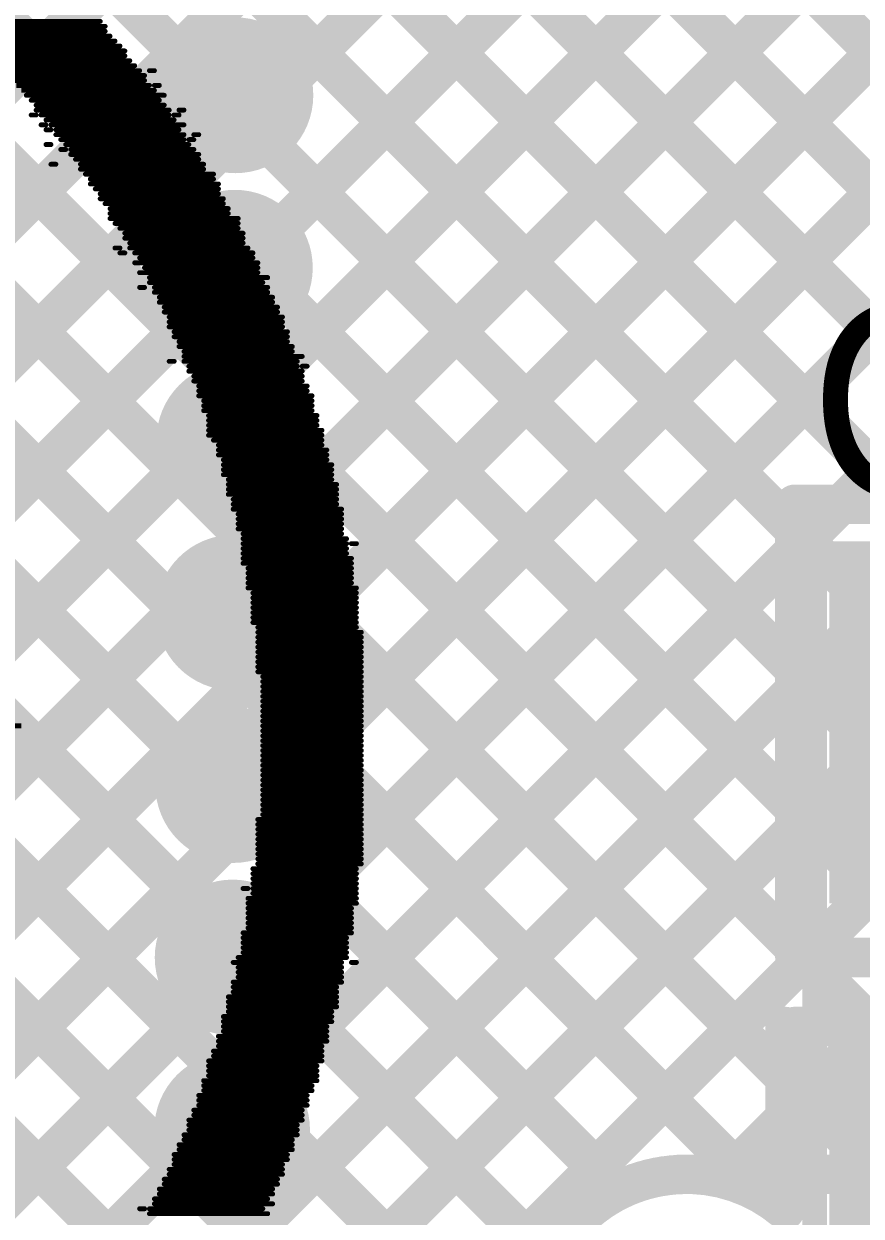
# Model space of a CAD drawing. Header units: millimetres. Extents: x 3.06 to 5.82, y 1.29 to 3.84.
# Drawn here: x 4.9185 to 5.0885, y 1.5175 to 1.7595 of the extents above; entities that cross this region are included whole.
import ezdxf

# ---------------------------------------------------------------- set-up
doc = ezdxf.new("R2010")
doc.units = ezdxf.units.MM
doc.header["$MEASUREMENT"] = 0
for name, color, linetype in [('BottomLayer', 5, 'Continuous'), ('BottomOverlay', 54, 'Continuous'), ('BottomSolder', 6, 'Continuous'), ('MultiLayer', 9, 'Continuous'), ('TopLayer', 1, 'Continuous'), ('TopOverlay', 2, 'Continuous'), ('TopPaste', 8, 'Continuous'), ('TopSolder', 216, 'Continuous'), ('ViaHoleLayer', 16, 'Continuous')]:
    doc.layers.add(name, color=color, linetype=linetype)

# ---------------------------------------------------------------- blocks, each defined once
blk = doc.blocks.new('C__1206_111')
at = {"layer": 'TopLayer'}
for points in [[(-0.08, -0.035), (-0.02, -0.035), (-0.08, 0.035), (-0.02, 0.035)], [(0.02, -0.035), (0.08, -0.035), (0.02, 0.035), (0.08, 0.035)]]:
    blk.add_solid(points, dxfattribs=at)
at = {"layer": 'TopOverlay', "const_width": 0.005}
for points in [[(-0.087, 0.042), (0.087, 0.042)], [(-0.087, 0.042), (-0.087, -0.042)], [(0.087, 0.042), (0.087, -0.042)], [(-0.087, -0.042), (0.087, -0.042)]]:
    blk.add_lwpolyline(points, dxfattribs=at)
at = {"layer": 'TopOverlay', "const_width": 0.0025}
for points in [[(-0.08825, 0.042, 1), (-0.08575, 0.042, 1)], [(-0.08825, 0.042, 1), (-0.08575, 0.042, 1)], [(0.08575, 0.042, 1), (0.08825, 0.042, 1)], [(0.08575, 0.042, 1), (0.08825, 0.042, 1)], [(-0.08825, -0.042, 1), (-0.08575, -0.042, 1)], [(-0.08825, -0.042, 1), (-0.08575, -0.042, 1)], [(0.08575, -0.042, 1), (0.08825, -0.042, 1)], [(0.08575, -0.042, 1), (0.08825, -0.042, 1)]]:
    blk.add_lwpolyline(points, format="xyb", close=True, dxfattribs=at)
at = {"layer": 'TopPaste'}
for points in [[(-0.08, -0.035), (-0.02, -0.035), (-0.08, 0.035), (-0.02, 0.035)], [(0.02, -0.035), (0.08, -0.035), (0.02, 0.035), (0.08, 0.035)]]:
    blk.add_solid(points, dxfattribs=at)
at = {"layer": 'TopSolder'}
for points in [[(-0.084, -0.039), (-0.016, -0.039), (-0.084, 0.039), (-0.016, 0.039)], [(0.016, -0.039), (0.084, -0.039), (0.016, 0.039), (0.084, 0.039)]]:
    blk.add_solid(points, dxfattribs=at)

msp = doc.modelspace()

# ---------------------------------------------------------------- linework, layer by layer
at = {"layer": 'BottomLayer', "const_width": 0.008}
for points in [[(4.63584, 1.468), (5.60784, 2.44)], [(4.66412, 1.468), (5.63612, 2.44)], [(4.8668, 1.978), (5.3084, 1.5364)], [(4.69241, 1.468), (5.17455, 1.95014)], [(4.87912, 1.93739), (5.29051, 1.526)], [(4.72069, 1.468), (5.17776, 1.92507)], [(4.60967, 1.924), (5.02512, 1.50855)], [(4.63795, 1.924), (5.0392, 1.52276)], [(4.66624, 1.924), (5.06424, 1.526)], [(4.69452, 1.924), (5.09252, 1.526)], [(4.72281, 1.924), (5.12081, 1.526)], [(4.75109, 1.924), (5.14909, 1.526)], [(4.77937, 1.924), (5.17737, 1.526)], [(4.80766, 1.924), (5.20566, 1.526)], [(4.83594, 1.924), (5.23394, 1.526)], [(4.86418, 1.92404), (5.26223, 1.526)], [(4.74898, 1.468), (5.19842, 1.91745)], [(4.63496, 1.87042), (5.02655, 1.47884)], [(4.77726, 1.468), (5.17021, 1.86095)], [(4.62646, 1.85064), (5.0091, 1.468)], [(4.80555, 1.468), (5.18197, 1.84442)], [(4.60761, 1.84121), (4.98082, 1.468)], [(4.83383, 1.468), (5.20767, 1.84184)], [(4.86211, 1.468), (5.23611, 1.842)], [(4.8904, 1.468), (5.2644, 1.842)], [(4.91868, 1.468), (5.28468, 1.834)], [(4.94697, 1.468), (5.31297, 1.834)], [(4.97525, 1.468), (5.34125, 1.834)], [(5.06154, 1.526), (5.36954, 1.834)], [(5.08982, 1.526), (5.39782, 1.834)], [(5.053, 1.526), (5.206, 1.526)]]:
    msp.add_lwpolyline(points, dxfattribs=at)
at = {"layer": 'BottomLayer'}
for points, const_width in [([(4.95554, 1.745, 1), (4.96735, 1.745, 1)], 0.01181), ([(4.95543, 1.71, 1), (4.96724, 1.71, 1)], 0.01181), ([(4.95531, 1.675, 1), (4.96713, 1.675, 1)], 0.01181), ([(4.9552, 1.64, 1), (4.96701, 1.64, 1)], 0.01181), ([(4.95509, 1.605, 1), (4.9669, 1.605, 1)], 0.01181), ([(4.95498, 1.57, 1), (4.96679, 1.57, 1)], 0.01181), ([(4.95487, 1.535, 1), (4.96668, 1.535, 1)], 0.01181), ([(5.051, 1.526, 1), (5.055, 1.526, 1)], 0.004), ([(5.051, 1.526, 1), (5.055, 1.526, 1)], 0.004), ([(5.05954, 1.526, 1), (5.06354, 1.526, 1)], 0.004), ([(5.06224, 1.526, 1), (5.06624, 1.526, 1)], 0.004), ([(5.08782, 1.526, 1), (5.09182, 1.526, 1)], 0.004), ([(5.0372, 1.52276, 1), (5.0412, 1.52276, 1)], 0.004)]:
    msp.add_lwpolyline(points, format="xyb", close=True, dxfattribs=dict(at, const_width=const_width))
at = {"layer": 'BottomLayer', "const_width": 0.008}
msp.add_lwpolyline([(5.03777, 1.468, -0.771295), (5.053, 1.526)], format="xyb", dxfattribs=at)
at = {"layer": 'BottomOverlay', "const_width": 0.001}
for points in [[(4.905, 1.76), (4.934, 1.76)], [(4.906, 1.759), (4.935, 1.759)], [(4.907, 1.758), (4.935, 1.758)], [(4.908, 1.757), (4.936, 1.757)], [(4.908, 1.756), (4.937, 1.756)], [(4.91, 1.755), (4.938, 1.755)], [(4.911, 1.754), (4.939, 1.754)], [(4.912, 1.753), (4.939, 1.753)], [(4.913, 1.752), (4.94, 1.752)], [(4.914, 1.751), (4.941, 1.751)], [(4.915, 1.75), (4.942, 1.75)], [(4.944, 1.75), (4.945, 1.75)], [(4.916, 1.749), (4.943, 1.749)], [(4.916, 1.748), (4.943, 1.748)], [(4.917, 1.747), (4.944, 1.747)], [(4.945, 1.747), (4.946, 1.747)], [(4.918, 1.746), (4.945, 1.746)], [(4.919, 1.745), (4.947, 1.745)], [(4.92, 1.744), (4.946, 1.744)], [(4.921, 1.743), (4.947, 1.743)], [(4.921, 1.742), (4.948, 1.742)], [(4.95, 1.742), (4.951, 1.742)], [(4.92, 1.741), (4.921, 1.741)], [(4.922, 1.741), (4.948, 1.741)], [(4.923, 1.74), (4.949, 1.74)], [(4.949, 1.741), (4.95, 1.741)], [(4.922, 1.739), (4.923, 1.739)], [(4.923, 1.738), (4.924, 1.738)], [(4.924, 1.739), (4.951, 1.739)], [(4.925, 1.738), (4.95, 1.738)], [(4.923, 1.735), (4.924, 1.735)], [(4.925, 1.737), (4.951, 1.737)], [(4.926, 1.736), (4.951, 1.736)], [(4.927, 1.735), (4.952, 1.735)], [(4.952, 1.736), (4.953, 1.736)], [(4.953, 1.737), (4.954, 1.737)], [(4.926, 1.734), (4.927, 1.734)], [(4.928, 1.734), (4.953, 1.734)], [(4.928, 1.733), (4.954, 1.733)], [(4.924, 1.731), (4.925, 1.731)], [(4.929, 1.732), (4.954, 1.732)], [(4.93, 1.731), (4.955, 1.731)], [(4.93, 1.73), (4.955, 1.73)], [(4.931, 1.729), (4.957, 1.729)], [(4.932, 1.728), (4.957, 1.728)], [(4.932, 1.727), (4.958, 1.727)], [(4.933, 1.726), (4.958, 1.726)], [(4.934, 1.725), (4.958, 1.725)], [(4.934, 1.724), (4.959, 1.724)], [(4.935, 1.723), (4.959, 1.723)], [(4.936, 1.722), (4.96, 1.722)], [(4.936, 1.721), (4.96, 1.721)], [(4.936, 1.72), (4.962, 1.72)], [(4.937, 1.719), (4.962, 1.719)], [(4.938, 1.718), (4.962, 1.718)], [(4.939, 1.717), (4.963, 1.717)], [(4.939, 1.716), (4.963, 1.716)], [(4.937, 1.714), (4.938, 1.714)], [(4.938, 1.713), (4.939, 1.713)], [(4.94, 1.715), (4.963, 1.715)], [(4.94, 1.714), (4.964, 1.714)], [(4.941, 1.713), (4.965, 1.713)], [(4.941, 1.711), (4.966, 1.711)], [(4.942, 1.712), (4.965, 1.712)], [(4.942, 1.709), (4.966, 1.709)], [(4.943, 1.71), (4.966, 1.71)], [(4.942, 1.706), (4.943, 1.706)], [(4.944, 1.708), (4.968, 1.708)], [(4.944, 1.707), (4.967, 1.707)], [(4.945, 1.706), (4.968, 1.706)], [(4.945, 1.705), (4.968, 1.705)], [(4.946, 1.704), (4.969, 1.704)], [(4.946, 1.703), (4.969, 1.703)], [(4.947, 1.702), (4.97, 1.702)], [(4.947, 1.701), (4.97, 1.701)], [(4.948, 1.7), (4.971, 1.7)], [(4.948, 1.699), (4.971, 1.699)], [(4.948, 1.698), (4.971, 1.698)], [(4.949, 1.697), (4.972, 1.697)], [(4.949, 1.696), (4.972, 1.696)], [(4.95, 1.695), (4.972, 1.695)], [(4.95, 1.694), (4.973, 1.694)], [(4.951, 1.693), (4.973, 1.693)], [(4.951, 1.692), (4.975, 1.692)], [(4.948, 1.691), (4.949, 1.691)], [(4.951, 1.691), (4.974, 1.691)], [(4.952, 1.69), (4.974, 1.69)], [(4.952, 1.689), (4.975, 1.689)], [(4.975, 1.69), (4.976, 1.69)], [(4.953, 1.688), (4.975, 1.688)], [(4.953, 1.687), (4.975, 1.687)], [(4.954, 1.686), (4.976, 1.686)], [(4.954, 1.685), (4.976, 1.685)], [(4.954, 1.684), (4.977, 1.684)], [(4.955, 1.683), (4.977, 1.683)], [(4.955, 1.682), (4.977, 1.682)], [(4.955, 1.681), (4.977, 1.681)], [(4.956, 1.68), (4.978, 1.68)], [(4.956, 1.679), (4.978, 1.679)], [(4.956, 1.678), (4.978, 1.678)], [(4.956, 1.677), (4.979, 1.677)], [(4.956, 1.676), (4.979, 1.676)], [(4.957, 1.675), (4.979, 1.675)], [(4.958, 1.674), (4.979, 1.674)], [(4.958, 1.673), (4.98, 1.673)], [(4.958, 1.672), (4.98, 1.672)], [(4.959, 1.671), (4.98, 1.671)], [(4.959, 1.67), (4.981, 1.67)], [(4.959, 1.669), (4.981, 1.669)], [(4.959, 1.668), (4.981, 1.668)], [(4.96, 1.667), (4.981, 1.667)], [(4.96, 1.666), (4.982, 1.666)], [(4.96, 1.665), (4.982, 1.665)], [(4.96, 1.664), (4.982, 1.664)], [(4.961, 1.663), (4.982, 1.663)], [(4.961, 1.662), (4.982, 1.662)], [(4.961, 1.661), (4.983, 1.661)], [(4.962, 1.66), (4.983, 1.66)], [(4.962, 1.659), (4.983, 1.659)], [(4.962, 1.658), (4.983, 1.658)], [(4.962, 1.657), (4.983, 1.657)], [(4.963, 1.656), (4.983, 1.656)], [(4.963, 1.655), (4.984, 1.655)], [(4.963, 1.654), (4.984, 1.654)], [(4.963, 1.653), (4.984, 1.653)], [(4.985, 1.654), (4.986, 1.654)], [(4.963, 1.652), (4.984, 1.652)], [(4.963, 1.651), (4.985, 1.651)], [(4.963, 1.65), (4.985, 1.65)], [(4.964, 1.649), (4.985, 1.649)], [(4.964, 1.648), (4.985, 1.648)], [(4.964, 1.647), (4.985, 1.647)], [(4.964, 1.646), (4.985, 1.646)], [(4.964, 1.645), (4.986, 1.645)], [(4.965, 1.644), (4.986, 1.644)], [(4.965, 1.643), (4.986, 1.643)], [(4.965, 1.642), (4.986, 1.642)], [(4.965, 1.641), (4.986, 1.641)], [(4.965, 1.64), (4.986, 1.64)], [(4.965, 1.639), (4.986, 1.639)], [(4.965, 1.638), (4.986, 1.638)], [(4.966, 1.637), (4.986, 1.637)], [(4.966, 1.636), (4.987, 1.636)], [(4.966, 1.635), (4.987, 1.635)], [(4.966, 1.634), (4.987, 1.634)], [(4.966, 1.633), (4.987, 1.633)], [(4.966, 1.632), (4.987, 1.632)], [(4.966, 1.631), (4.987, 1.631)], [(4.966, 1.63), (4.987, 1.63)], [(4.966, 1.629), (4.987, 1.629)], [(4.966, 1.628), (4.987, 1.628)], [(4.967, 1.627), (4.987, 1.627)], [(4.967, 1.626), (4.987, 1.626)], [(4.967, 1.625), (4.987, 1.625)], [(4.967, 1.624), (4.987, 1.624)], [(4.967, 1.623), (4.987, 1.623)], [(4.967, 1.622), (4.987, 1.622)], [(4.967, 1.621), (4.987, 1.621)], [(4.967, 1.62), (4.987, 1.62)], [(4.967, 1.619), (4.987, 1.619)], [(4.721, 1.617), (4.918, 1.617)], [(4.967, 1.618), (4.987, 1.618)], [(4.967, 1.617), (4.987, 1.617)], [(4.967, 1.616), (4.987, 1.616)], [(4.967, 1.615), (4.987, 1.615)], [(4.967, 1.614), (4.987, 1.614)], [(4.967, 1.613), (4.987, 1.613)], [(4.967, 1.612), (4.987, 1.612)], [(4.967, 1.611), (4.987, 1.611)], [(4.967, 1.61), (4.987, 1.61)], [(4.967, 1.609), (4.987, 1.609)], [(4.967, 1.608), (4.987, 1.608)], [(4.967, 1.607), (4.987, 1.607)], [(4.967, 1.606), (4.987, 1.606)], [(4.967, 1.605), (4.987, 1.605)], [(4.967, 1.604), (4.987, 1.604)], [(4.967, 1.603), (4.987, 1.603)], [(4.967, 1.602), (4.987, 1.602)], [(4.967, 1.601), (4.987, 1.601)], [(4.967, 1.6), (4.987, 1.6)], [(4.966, 1.598), (4.987, 1.598)], [(4.966, 1.597), (4.987, 1.597)], [(4.967, 1.599), (4.987, 1.599)], [(4.966, 1.596), (4.987, 1.596)], [(4.966, 1.595), (4.987, 1.595)], [(4.966, 1.594), (4.987, 1.594)], [(4.966, 1.593), (4.987, 1.593)], [(4.966, 1.592), (4.987, 1.592)], [(4.966, 1.591), (4.987, 1.591)], [(4.966, 1.59), (4.987, 1.59)], [(4.965, 1.588), (4.986, 1.588)], [(4.966, 1.589), (4.987, 1.589)], [(4.965, 1.587), (4.986, 1.587)], [(4.965, 1.586), (4.986, 1.586)], [(4.965, 1.585), (4.986, 1.585)], [(4.963, 1.584), (4.964, 1.584)], [(4.965, 1.584), (4.986, 1.584)], [(4.965, 1.583), (4.986, 1.583)], [(4.964, 1.582), (4.986, 1.582)], [(4.964, 1.581), (4.986, 1.581)], [(4.964, 1.58), (4.985, 1.58)], [(4.964, 1.579), (4.985, 1.579)], [(4.964, 1.578), (4.985, 1.578)], [(4.963, 1.575), (4.985, 1.575)], [(4.964, 1.577), (4.985, 1.577)], [(4.964, 1.576), (4.985, 1.576)], [(4.963, 1.574), (4.984, 1.574)], [(4.963, 1.573), (4.984, 1.573)], [(4.963, 1.572), (4.984, 1.572)], [(4.963, 1.571), (4.984, 1.571)], [(4.961, 1.569), (4.983, 1.569)], [(4.962, 1.57), (4.984, 1.57)], [(4.962, 1.568), (4.983, 1.568)], [(4.985, 1.569), (4.986, 1.569)], [(4.962, 1.567), (4.983, 1.567)], [(4.962, 1.566), (4.983, 1.566)], [(4.961, 1.565), (4.983, 1.565)], [(4.961, 1.564), (4.982, 1.564)], [(4.961, 1.563), (4.982, 1.563)], [(4.96, 1.562), (4.982, 1.562)], [(4.96, 1.561), (4.982, 1.561)], [(4.959, 1.558), (4.981, 1.558)], [(4.96, 1.56), (4.982, 1.56)], [(4.96, 1.559), (4.981, 1.559)], [(4.959, 1.557), (4.981, 1.557)], [(4.959, 1.556), (4.98, 1.556)], [(4.958, 1.554), (4.98, 1.554)], [(4.959, 1.555), (4.98, 1.555)], [(4.957, 1.551), (4.979, 1.551)], [(4.958, 1.553), (4.98, 1.553)], [(4.958, 1.552), (4.979, 1.552)], [(4.956, 1.549), (4.979, 1.549)], [(4.957, 1.55), (4.979, 1.55)], [(4.956, 1.548), (4.978, 1.548)], [(4.956, 1.547), (4.978, 1.547)], [(4.956, 1.546), (4.978, 1.546)], [(4.955, 1.545), (4.978, 1.545)], [(4.955, 1.544), (4.977, 1.544)], [(4.954, 1.542), (4.976, 1.542)], [(4.955, 1.543), (4.977, 1.543)], [(4.953, 1.539), (4.975, 1.539)], [(4.954, 1.541), (4.976, 1.541)], [(4.954, 1.54), (4.976, 1.54)], [(4.952, 1.537), (4.975, 1.537)], [(4.953, 1.538), (4.975, 1.538)], [(4.951, 1.534), (4.974, 1.534)], [(4.952, 1.536), (4.974, 1.536)], [(4.952, 1.535), (4.974, 1.535)], [(4.95, 1.532), (4.973, 1.532)], [(4.951, 1.533), (4.973, 1.533)], [(4.949, 1.53), (4.972, 1.53)], [(4.949, 1.529), (4.972, 1.529)], [(4.95, 1.531), (4.973, 1.531)], [(4.948, 1.527), (4.971, 1.527)], [(4.949, 1.528), (4.971, 1.528)], [(4.947, 1.525), (4.97, 1.525)], [(4.948, 1.526), (4.971, 1.526)], [(4.946, 1.523), (4.969, 1.523)], [(4.946, 1.522), (4.969, 1.522)], [(4.947, 1.524), (4.97, 1.524)], [(4.945, 1.521), (4.968, 1.521)], [(4.945, 1.52), (4.969, 1.52)], [(4.942, 1.519), (4.943, 1.519)], [(4.944, 1.519), (4.967, 1.519)], [(4.944, 1.518), (4.968, 1.518)]]:
    msp.add_lwpolyline(points, dxfattribs=at)
at = {"layer": 'BottomOverlay', "const_width": 0.0005}
for points in [[(4.93375, 1.76, 1), (4.93425, 1.76, 1)], [(4.93475, 1.759, 1), (4.93525, 1.759, 1)], [(4.93475, 1.758, 1), (4.93525, 1.758, 1)], [(4.93575, 1.757, 1), (4.93625, 1.757, 1)], [(4.93675, 1.756, 1), (4.93725, 1.756, 1)], [(4.93775, 1.755, 1), (4.93825, 1.755, 1)], [(4.93875, 1.754, 1), (4.93925, 1.754, 1)], [(4.93875, 1.753, 1), (4.93925, 1.753, 1)], [(4.93975, 1.752, 1), (4.94025, 1.752, 1)], [(4.94075, 1.751, 1), (4.94125, 1.751, 1)], [(4.94175, 1.75, 1), (4.94225, 1.75, 1)], [(4.94375, 1.75, 1), (4.94425, 1.75, 1)], [(4.94475, 1.75, 1), (4.94525, 1.75, 1)], [(4.94275, 1.749, 1), (4.94325, 1.749, 1)], [(4.94275, 1.748, 1), (4.94325, 1.748, 1)], [(4.94375, 1.747, 1), (4.94425, 1.747, 1)], [(4.94475, 1.747, 1), (4.94525, 1.747, 1)], [(4.94575, 1.747, 1), (4.94625, 1.747, 1)], [(4.91875, 1.745, 1), (4.91925, 1.745, 1)], [(4.94475, 1.746, 1), (4.94525, 1.746, 1)], [(4.94675, 1.745, 1), (4.94725, 1.745, 1)], [(4.91975, 1.744, 1), (4.92025, 1.744, 1)], [(4.92075, 1.743, 1), (4.92125, 1.743, 1)], [(4.92075, 1.742, 1), (4.92125, 1.742, 1)], [(4.94575, 1.744, 1), (4.94625, 1.744, 1)], [(4.94675, 1.743, 1), (4.94725, 1.743, 1)], [(4.94775, 1.742, 1), (4.94825, 1.742, 1)], [(4.94975, 1.742, 1), (4.95025, 1.742, 1)], [(4.95075, 1.742, 1), (4.95125, 1.742, 1)], [(4.91975, 1.741, 1), (4.92025, 1.741, 1)], [(4.92075, 1.741, 1), (4.92125, 1.741, 1)], [(4.92175, 1.741, 1), (4.92225, 1.741, 1)], [(4.92275, 1.74, 1), (4.92325, 1.74, 1)], [(4.94775, 1.741, 1), (4.94825, 1.741, 1)], [(4.94875, 1.741, 1), (4.94925, 1.741, 1)], [(4.94875, 1.74, 1), (4.94925, 1.74, 1)], [(4.94975, 1.741, 1), (4.95025, 1.741, 1)], [(4.92175, 1.739, 1), (4.92225, 1.739, 1)], [(4.92275, 1.739, 1), (4.92325, 1.739, 1)], [(4.92275, 1.738, 1), (4.92325, 1.738, 1)], [(4.92375, 1.739, 1), (4.92425, 1.739, 1)], [(4.92375, 1.738, 1), (4.92425, 1.738, 1)], [(4.92475, 1.738, 1), (4.92525, 1.738, 1)], [(4.94975, 1.738, 1), (4.95025, 1.738, 1)], [(4.95075, 1.739, 1), (4.95125, 1.739, 1)], [(4.92275, 1.735, 1), (4.92325, 1.735, 1)], [(4.92375, 1.735, 1), (4.92425, 1.735, 1)], [(4.92475, 1.737, 1), (4.92525, 1.737, 1)], [(4.92575, 1.736, 1), (4.92625, 1.736, 1)], [(4.92675, 1.735, 1), (4.92725, 1.735, 1)], [(4.95075, 1.737, 1), (4.95125, 1.737, 1)], [(4.95075, 1.736, 1), (4.95125, 1.736, 1)], [(4.95175, 1.736, 1), (4.95225, 1.736, 1)], [(4.95175, 1.735, 1), (4.95225, 1.735, 1)], [(4.95275, 1.737, 1), (4.95325, 1.737, 1)], [(4.95275, 1.736, 1), (4.95325, 1.736, 1)], [(4.95375, 1.737, 1), (4.95425, 1.737, 1)], [(4.92575, 1.734, 1), (4.92625, 1.734, 1)], [(4.92675, 1.734, 1), (4.92725, 1.734, 1)], [(4.92775, 1.734, 1), (4.92825, 1.734, 1)], [(4.92775, 1.733, 1), (4.92825, 1.733, 1)], [(4.95275, 1.734, 1), (4.95325, 1.734, 1)], [(4.95375, 1.733, 1), (4.95425, 1.733, 1)], [(4.92375, 1.731, 1), (4.92425, 1.731, 1)], [(4.92475, 1.731, 1), (4.92525, 1.731, 1)], [(4.92875, 1.732, 1), (4.92925, 1.732, 1)], [(4.92975, 1.731, 1), (4.93025, 1.731, 1)], [(4.92975, 1.73, 1), (4.93025, 1.73, 1)], [(4.95375, 1.732, 1), (4.95425, 1.732, 1)], [(4.95475, 1.731, 1), (4.95525, 1.731, 1)], [(4.95475, 1.73, 1), (4.95525, 1.73, 1)], [(4.93075, 1.729, 1), (4.93125, 1.729, 1)], [(4.93175, 1.728, 1), (4.93225, 1.728, 1)], [(4.95675, 1.729, 1), (4.95725, 1.729, 1)], [(4.95675, 1.728, 1), (4.95725, 1.728, 1)], [(4.93175, 1.727, 1), (4.93225, 1.727, 1)], [(4.93275, 1.726, 1), (4.93325, 1.726, 1)], [(4.93375, 1.725, 1), (4.93425, 1.725, 1)], [(4.95775, 1.727, 1), (4.95825, 1.727, 1)], [(4.95775, 1.726, 1), (4.95825, 1.726, 1)], [(4.95775, 1.725, 1), (4.95825, 1.725, 1)], [(4.93375, 1.724, 1), (4.93425, 1.724, 1)], [(4.93475, 1.723, 1), (4.93525, 1.723, 1)], [(4.95875, 1.724, 1), (4.95925, 1.724, 1)], [(4.95875, 1.723, 1), (4.95925, 1.723, 1)], [(4.93575, 1.722, 1), (4.93625, 1.722, 1)], [(4.93575, 1.721, 1), (4.93625, 1.721, 1)], [(4.95975, 1.722, 1), (4.96025, 1.722, 1)], [(4.95975, 1.721, 1), (4.96025, 1.721, 1)], [(4.93575, 1.72, 1), (4.93625, 1.72, 1)], [(4.93675, 1.719, 1), (4.93725, 1.719, 1)], [(4.93775, 1.718, 1), (4.93825, 1.718, 1)], [(4.96175, 1.72, 1), (4.96225, 1.72, 1)], [(4.96175, 1.719, 1), (4.96225, 1.719, 1)], [(4.96175, 1.718, 1), (4.96225, 1.718, 1)], [(4.93875, 1.717, 1), (4.93925, 1.717, 1)], [(4.93875, 1.716, 1), (4.93925, 1.716, 1)], [(4.96275, 1.717, 1), (4.96325, 1.717, 1)], [(4.96275, 1.716, 1), (4.96325, 1.716, 1)], [(4.93675, 1.714, 1), (4.93725, 1.714, 1)], [(4.93775, 1.714, 1), (4.93825, 1.714, 1)], [(4.93775, 1.713, 1), (4.93825, 1.713, 1)], [(4.93875, 1.713, 1), (4.93925, 1.713, 1)], [(4.93975, 1.715, 1), (4.94025, 1.715, 1)], [(4.93975, 1.714, 1), (4.94025, 1.714, 1)], [(4.94075, 1.713, 1), (4.94125, 1.713, 1)], [(4.96275, 1.715, 1), (4.96325, 1.715, 1)], [(4.96375, 1.714, 1), (4.96425, 1.714, 1)], [(4.96475, 1.713, 1), (4.96525, 1.713, 1)], [(4.94075, 1.711, 1), (4.94125, 1.711, 1)], [(4.94175, 1.712, 1), (4.94225, 1.712, 1)], [(4.96475, 1.712, 1), (4.96525, 1.712, 1)], [(4.96575, 1.711, 1), (4.96625, 1.711, 1)], [(4.94175, 1.709, 1), (4.94225, 1.709, 1)], [(4.94275, 1.71, 1), (4.94325, 1.71, 1)], [(4.96575, 1.71, 1), (4.96625, 1.71, 1)], [(4.96575, 1.709, 1), (4.96625, 1.709, 1)], [(4.94175, 1.706, 1), (4.94225, 1.706, 1)], [(4.94275, 1.706, 1), (4.94325, 1.706, 1)], [(4.94375, 1.708, 1), (4.94425, 1.708, 1)], [(4.94375, 1.707, 1), (4.94425, 1.707, 1)], [(4.94475, 1.706, 1), (4.94525, 1.706, 1)], [(4.96675, 1.707, 1), (4.96725, 1.707, 1)], [(4.96775, 1.708, 1), (4.96825, 1.708, 1)], [(4.96775, 1.706, 1), (4.96825, 1.706, 1)], [(4.94475, 1.705, 1), (4.94525, 1.705, 1)], [(4.94575, 1.704, 1), (4.94625, 1.704, 1)], [(4.96775, 1.705, 1), (4.96825, 1.705, 1)], [(4.96875, 1.704, 1), (4.96925, 1.704, 1)], [(4.94575, 1.703, 1), (4.94625, 1.703, 1)], [(4.94675, 1.702, 1), (4.94725, 1.702, 1)], [(4.94675, 1.701, 1), (4.94725, 1.701, 1)], [(4.96875, 1.703, 1), (4.96925, 1.703, 1)], [(4.96975, 1.702, 1), (4.97025, 1.702, 1)], [(4.96975, 1.701, 1), (4.97025, 1.701, 1)], [(4.94775, 1.7, 1), (4.94825, 1.7, 1)], [(4.94775, 1.699, 1), (4.94825, 1.699, 1)], [(4.97075, 1.7, 1), (4.97125, 1.7, 1)], [(4.97075, 1.699, 1), (4.97125, 1.699, 1)], [(4.94775, 1.698, 1), (4.94825, 1.698, 1)], [(4.94875, 1.697, 1), (4.94925, 1.697, 1)], [(4.94875, 1.696, 1), (4.94925, 1.696, 1)], [(4.97075, 1.698, 1), (4.97125, 1.698, 1)], [(4.97175, 1.697, 1), (4.97225, 1.697, 1)], [(4.97175, 1.696, 1), (4.97225, 1.696, 1)], [(4.94975, 1.695, 1), (4.95025, 1.695, 1)], [(4.94975, 1.694, 1), (4.95025, 1.694, 1)], [(4.97175, 1.695, 1), (4.97225, 1.695, 1)], [(4.97275, 1.694, 1), (4.97325, 1.694, 1)], [(4.95075, 1.693, 1), (4.95125, 1.693, 1)], [(4.95075, 1.692, 1), (4.95125, 1.692, 1)], [(4.97275, 1.693, 1), (4.97325, 1.693, 1)], [(4.97475, 1.692, 1), (4.97525, 1.692, 1)], [(4.94775, 1.691, 1), (4.94825, 1.691, 1)], [(4.94875, 1.691, 1), (4.94925, 1.691, 1)], [(4.95075, 1.691, 1), (4.95125, 1.691, 1)], [(4.95175, 1.69, 1), (4.95225, 1.69, 1)], [(4.95175, 1.689, 1), (4.95225, 1.689, 1)], [(4.97375, 1.691, 1), (4.97425, 1.691, 1)], [(4.97375, 1.69, 1), (4.97425, 1.69, 1)], [(4.97475, 1.69, 1), (4.97525, 1.69, 1)], [(4.97475, 1.689, 1), (4.97525, 1.689, 1)], [(4.97575, 1.69, 1), (4.97625, 1.69, 1)], [(4.95275, 1.688, 1), (4.95325, 1.688, 1)], [(4.95275, 1.687, 1), (4.95325, 1.687, 1)], [(4.97475, 1.688, 1), (4.97525, 1.688, 1)], [(4.97475, 1.687, 1), (4.97525, 1.687, 1)], [(4.95375, 1.686, 1), (4.95425, 1.686, 1)], [(4.95375, 1.685, 1), (4.95425, 1.685, 1)], [(4.95375, 1.684, 1), (4.95425, 1.684, 1)], [(4.97575, 1.686, 1), (4.97625, 1.686, 1)], [(4.97575, 1.685, 1), (4.97625, 1.685, 1)], [(4.97675, 1.684, 1), (4.97725, 1.684, 1)], [(4.95475, 1.683, 1), (4.95525, 1.683, 1)], [(4.95475, 1.682, 1), (4.95525, 1.682, 1)], [(4.97675, 1.683, 1), (4.97725, 1.683, 1)], [(4.97675, 1.682, 1), (4.97725, 1.682, 1)], [(4.95475, 1.681, 1), (4.95525, 1.681, 1)], [(4.95575, 1.68, 1), (4.95625, 1.68, 1)], [(4.95575, 1.679, 1), (4.95625, 1.679, 1)], [(4.97675, 1.681, 1), (4.97725, 1.681, 1)], [(4.97775, 1.68, 1), (4.97825, 1.68, 1)], [(4.97775, 1.679, 1), (4.97825, 1.679, 1)], [(4.95575, 1.678, 1), (4.95625, 1.678, 1)], [(4.95575, 1.677, 1), (4.95625, 1.677, 1)], [(4.97775, 1.678, 1), (4.97825, 1.678, 1)], [(4.97875, 1.677, 1), (4.97925, 1.677, 1)], [(4.95575, 1.676, 1), (4.95625, 1.676, 1)], [(4.95675, 1.675, 1), (4.95725, 1.675, 1)], [(4.97875, 1.676, 1), (4.97925, 1.676, 1)], [(4.97875, 1.675, 1), (4.97925, 1.675, 1)], [(4.95775, 1.674, 1), (4.95825, 1.674, 1)], [(4.95775, 1.673, 1), (4.95825, 1.673, 1)], [(4.95775, 1.672, 1), (4.95825, 1.672, 1)], [(4.97875, 1.674, 1), (4.97925, 1.674, 1)], [(4.97975, 1.673, 1), (4.98025, 1.673, 1)], [(4.97975, 1.672, 1), (4.98025, 1.672, 1)], [(4.95875, 1.671, 1), (4.95925, 1.671, 1)], [(4.95875, 1.67, 1), (4.95925, 1.67, 1)], [(4.97975, 1.671, 1), (4.98025, 1.671, 1)], [(4.98075, 1.67, 1), (4.98125, 1.67, 1)], [(4.95875, 1.669, 1), (4.95925, 1.669, 1)], [(4.95875, 1.668, 1), (4.95925, 1.668, 1)], [(4.95975, 1.667, 1), (4.96025, 1.667, 1)], [(4.98075, 1.669, 1), (4.98125, 1.669, 1)], [(4.98075, 1.668, 1), (4.98125, 1.668, 1)], [(4.98075, 1.667, 1), (4.98125, 1.667, 1)], [(4.95975, 1.666, 1), (4.96025, 1.666, 1)], [(4.95975, 1.665, 1), (4.96025, 1.665, 1)], [(4.98175, 1.666, 1), (4.98225, 1.666, 1)], [(4.98175, 1.665, 1), (4.98225, 1.665, 1)], [(4.95975, 1.664, 1), (4.96025, 1.664, 1)], [(4.96075, 1.663, 1), (4.96125, 1.663, 1)], [(4.98175, 1.664, 1), (4.98225, 1.664, 1)], [(4.98175, 1.663, 1), (4.98225, 1.663, 1)], [(4.96075, 1.662, 1), (4.96125, 1.662, 1)], [(4.96075, 1.661, 1), (4.96125, 1.661, 1)], [(4.96175, 1.66, 1), (4.96225, 1.66, 1)], [(4.98175, 1.662, 1), (4.98225, 1.662, 1)], [(4.98275, 1.661, 1), (4.98325, 1.661, 1)], [(4.98275, 1.66, 1), (4.98325, 1.66, 1)], [(4.96175, 1.659, 1), (4.96225, 1.659, 1)], [(4.96175, 1.658, 1), (4.96225, 1.658, 1)], [(4.98275, 1.659, 1), (4.98325, 1.659, 1)], [(4.98275, 1.658, 1), (4.98325, 1.658, 1)], [(4.96175, 1.657, 1), (4.96225, 1.657, 1)], [(4.96275, 1.656, 1), (4.96325, 1.656, 1)], [(4.96275, 1.655, 1), (4.96325, 1.655, 1)], [(4.98275, 1.657, 1), (4.98325, 1.657, 1)], [(4.98275, 1.656, 1), (4.98325, 1.656, 1)], [(4.98375, 1.655, 1), (4.98425, 1.655, 1)], [(4.96275, 1.654, 1), (4.96325, 1.654, 1)], [(4.96275, 1.653, 1), (4.96325, 1.653, 1)], [(4.98375, 1.654, 1), (4.98425, 1.654, 1)], [(4.98375, 1.653, 1), (4.98425, 1.653, 1)], [(4.98475, 1.654, 1), (4.98525, 1.654, 1)], [(4.98575, 1.654, 1), (4.98625, 1.654, 1)], [(4.96275, 1.652, 1), (4.96325, 1.652, 1)], [(4.96275, 1.651, 1), (4.96325, 1.651, 1)], [(4.96275, 1.65, 1), (4.96325, 1.65, 1)], [(4.98375, 1.652, 1), (4.98425, 1.652, 1)], [(4.98475, 1.651, 1), (4.98525, 1.651, 1)], [(4.98475, 1.65, 1), (4.98525, 1.65, 1)], [(4.96375, 1.649, 1), (4.96425, 1.649, 1)], [(4.96375, 1.648, 1), (4.96425, 1.648, 1)], [(4.98475, 1.649, 1), (4.98525, 1.649, 1)], [(4.98475, 1.648, 1), (4.98525, 1.648, 1)], [(4.96375, 1.647, 1), (4.96425, 1.647, 1)], [(4.96375, 1.646, 1), (4.96425, 1.646, 1)], [(4.98475, 1.647, 1), (4.98525, 1.647, 1)], [(4.98475, 1.646, 1), (4.98525, 1.646, 1)], [(4.96375, 1.645, 1), (4.96425, 1.645, 1)], [(4.96475, 1.644, 1), (4.96525, 1.644, 1)], [(4.96475, 1.643, 1), (4.96525, 1.643, 1)], [(4.98575, 1.645, 1), (4.98625, 1.645, 1)], [(4.98575, 1.644, 1), (4.98625, 1.644, 1)], [(4.98575, 1.643, 1), (4.98625, 1.643, 1)], [(4.96475, 1.642, 1), (4.96525, 1.642, 1)], [(4.96475, 1.641, 1), (4.96525, 1.641, 1)], [(4.98575, 1.642, 1), (4.98625, 1.642, 1)], [(4.98575, 1.641, 1), (4.98625, 1.641, 1)], [(4.96475, 1.64, 1), (4.96525, 1.64, 1)], [(4.96475, 1.639, 1), (4.96525, 1.639, 1)], [(4.96475, 1.638, 1), (4.96525, 1.638, 1)], [(4.98575, 1.64, 1), (4.98625, 1.64, 1)], [(4.98575, 1.639, 1), (4.98625, 1.639, 1)], [(4.98575, 1.638, 1), (4.98625, 1.638, 1)], [(4.96575, 1.637, 1), (4.96625, 1.637, 1)], [(4.96575, 1.636, 1), (4.96625, 1.636, 1)], [(4.98575, 1.637, 1), (4.98625, 1.637, 1)], [(4.98675, 1.636, 1), (4.98725, 1.636, 1)], [(4.96575, 1.635, 1), (4.96625, 1.635, 1)], [(4.96575, 1.634, 1), (4.96625, 1.634, 1)], [(4.96575, 1.633, 1), (4.96625, 1.633, 1)], [(4.98675, 1.635, 1), (4.98725, 1.635, 1)], [(4.98675, 1.634, 1), (4.98725, 1.634, 1)], [(4.98675, 1.633, 1), (4.98725, 1.633, 1)], [(4.96575, 1.632, 1), (4.96625, 1.632, 1)], [(4.96575, 1.631, 1), (4.96625, 1.631, 1)], [(4.98675, 1.632, 1), (4.98725, 1.632, 1)], [(4.98675, 1.631, 1), (4.98725, 1.631, 1)], [(4.96575, 1.63, 1), (4.96625, 1.63, 1)], [(4.96575, 1.629, 1), (4.96625, 1.629, 1)], [(4.98675, 1.63, 1), (4.98725, 1.63, 1)], [(4.98675, 1.629, 1), (4.98725, 1.629, 1)], [(4.96575, 1.628, 1), (4.96625, 1.628, 1)], [(4.96675, 1.627, 1), (4.96725, 1.627, 1)], [(4.96675, 1.626, 1), (4.96725, 1.626, 1)], [(4.98675, 1.628, 1), (4.98725, 1.628, 1)], [(4.98675, 1.627, 1), (4.98725, 1.627, 1)], [(4.98675, 1.626, 1), (4.98725, 1.626, 1)], [(4.96675, 1.625, 1), (4.96725, 1.625, 1)], [(4.96675, 1.624, 1), (4.96725, 1.624, 1)], [(4.98675, 1.625, 1), (4.98725, 1.625, 1)], [(4.98675, 1.624, 1), (4.98725, 1.624, 1)], [(4.96675, 1.623, 1), (4.96725, 1.623, 1)], [(4.96675, 1.622, 1), (4.96725, 1.622, 1)], [(4.96675, 1.621, 1), (4.96725, 1.621, 1)], [(4.98675, 1.623, 1), (4.98725, 1.623, 1)], [(4.98675, 1.622, 1), (4.98725, 1.622, 1)], [(4.98675, 1.621, 1), (4.98725, 1.621, 1)], [(4.96675, 1.62, 1), (4.96725, 1.62, 1)], [(4.96675, 1.619, 1), (4.96725, 1.619, 1)], [(4.98675, 1.62, 1), (4.98725, 1.62, 1)], [(4.98675, 1.619, 1), (4.98725, 1.619, 1)], [(4.96675, 1.618, 1), (4.96725, 1.618, 1)], [(4.96675, 1.617, 1), (4.96725, 1.617, 1)], [(4.98675, 1.618, 1), (4.98725, 1.618, 1)], [(4.98675, 1.617, 1), (4.98725, 1.617, 1)], [(4.96675, 1.616, 1), (4.96725, 1.616, 1)], [(4.96675, 1.615, 1), (4.96725, 1.615, 1)], [(4.96675, 1.614, 1), (4.96725, 1.614, 1)], [(4.98675, 1.616, 1), (4.98725, 1.616, 1)], [(4.98675, 1.615, 1), (4.98725, 1.615, 1)], [(4.98675, 1.614, 1), (4.98725, 1.614, 1)], [(4.96675, 1.613, 1), (4.96725, 1.613, 1)], [(4.96675, 1.612, 1), (4.96725, 1.612, 1)], [(4.98675, 1.613, 1), (4.98725, 1.613, 1)], [(4.98675, 1.612, 1), (4.98725, 1.612, 1)], [(4.96675, 1.611, 1), (4.96725, 1.611, 1)], [(4.96675, 1.61, 1), (4.96725, 1.61, 1)], [(4.96675, 1.609, 1), (4.96725, 1.609, 1)], [(4.98675, 1.611, 1), (4.98725, 1.611, 1)], [(4.98675, 1.61, 1), (4.98725, 1.61, 1)], [(4.98675, 1.609, 1), (4.98725, 1.609, 1)], [(4.96675, 1.608, 1), (4.96725, 1.608, 1)], [(4.96675, 1.607, 1), (4.96725, 1.607, 1)], [(4.98675, 1.608, 1), (4.98725, 1.608, 1)], [(4.98675, 1.607, 1), (4.98725, 1.607, 1)], [(4.96675, 1.606, 1), (4.96725, 1.606, 1)], [(4.96675, 1.605, 1), (4.96725, 1.605, 1)], [(4.96675, 1.604, 1), (4.96725, 1.604, 1)], [(4.98675, 1.606, 1), (4.98725, 1.606, 1)], [(4.98675, 1.605, 1), (4.98725, 1.605, 1)], [(4.98675, 1.604, 1), (4.98725, 1.604, 1)], [(4.96675, 1.603, 1), (4.96725, 1.603, 1)], [(4.96675, 1.602, 1), (4.96725, 1.602, 1)], [(4.98675, 1.603, 1), (4.98725, 1.603, 1)], [(4.98675, 1.602, 1), (4.98725, 1.602, 1)], [(4.96675, 1.601, 1), (4.96725, 1.601, 1)], [(4.96675, 1.6, 1), (4.96725, 1.6, 1)], [(4.98675, 1.601, 1), (4.98725, 1.601, 1)], [(4.98675, 1.6, 1), (4.98725, 1.6, 1)], [(4.96575, 1.598, 1), (4.96625, 1.598, 1)], [(4.96575, 1.597, 1), (4.96625, 1.597, 1)], [(4.96675, 1.599, 1), (4.96725, 1.599, 1)], [(4.98675, 1.599, 1), (4.98725, 1.599, 1)], [(4.98675, 1.598, 1), (4.98725, 1.598, 1)], [(4.98675, 1.597, 1), (4.98725, 1.597, 1)], [(4.96575, 1.596, 1), (4.96625, 1.596, 1)], [(4.96575, 1.595, 1), (4.96625, 1.595, 1)], [(4.98675, 1.596, 1), (4.98725, 1.596, 1)], [(4.98675, 1.595, 1), (4.98725, 1.595, 1)], [(4.96575, 1.594, 1), (4.96625, 1.594, 1)], [(4.96575, 1.593, 1), (4.96625, 1.593, 1)], [(4.96575, 1.592, 1), (4.96625, 1.592, 1)], [(4.98675, 1.594, 1), (4.98725, 1.594, 1)], [(4.98675, 1.593, 1), (4.98725, 1.593, 1)], [(4.98675, 1.592, 1), (4.98725, 1.592, 1)], [(4.96575, 1.591, 1), (4.96625, 1.591, 1)], [(4.96575, 1.59, 1), (4.96625, 1.59, 1)], [(4.98675, 1.591, 1), (4.98725, 1.591, 1)], [(4.98675, 1.59, 1), (4.98725, 1.59, 1)], [(4.96475, 1.588, 1), (4.96525, 1.588, 1)], [(4.96575, 1.589, 1), (4.96625, 1.589, 1)], [(4.98575, 1.588, 1), (4.98625, 1.588, 1)], [(4.98675, 1.589, 1), (4.98725, 1.589, 1)], [(4.96475, 1.587, 1), (4.96525, 1.587, 1)], [(4.96475, 1.586, 1), (4.96525, 1.586, 1)], [(4.96475, 1.585, 1), (4.96525, 1.585, 1)], [(4.98575, 1.587, 1), (4.98625, 1.587, 1)], [(4.98575, 1.586, 1), (4.98625, 1.586, 1)], [(4.98575, 1.585, 1), (4.98625, 1.585, 1)], [(4.96275, 1.584, 1), (4.96325, 1.584, 1)], [(4.96375, 1.584, 1), (4.96425, 1.584, 1)], [(4.96475, 1.584, 1), (4.96525, 1.584, 1)], [(4.96475, 1.583, 1), (4.96525, 1.583, 1)], [(4.98575, 1.584, 1), (4.98625, 1.584, 1)], [(4.98575, 1.583, 1), (4.98625, 1.583, 1)], [(4.96375, 1.582, 1), (4.96425, 1.582, 1)], [(4.96375, 1.581, 1), (4.96425, 1.581, 1)], [(4.96375, 1.58, 1), (4.96425, 1.58, 1)], [(4.98475, 1.58, 1), (4.98525, 1.58, 1)], [(4.98575, 1.582, 1), (4.98625, 1.582, 1)], [(4.98575, 1.581, 1), (4.98625, 1.581, 1)], [(4.96375, 1.579, 1), (4.96425, 1.579, 1)], [(4.96375, 1.578, 1), (4.96425, 1.578, 1)], [(4.98475, 1.579, 1), (4.98525, 1.579, 1)], [(4.98475, 1.578, 1), (4.98525, 1.578, 1)], [(4.96275, 1.575, 1), (4.96325, 1.575, 1)], [(4.96375, 1.577, 1), (4.96425, 1.577, 1)], [(4.96375, 1.576, 1), (4.96425, 1.576, 1)], [(4.98475, 1.577, 1), (4.98525, 1.577, 1)], [(4.98475, 1.576, 1), (4.98525, 1.576, 1)], [(4.98475, 1.575, 1), (4.98525, 1.575, 1)], [(4.96275, 1.574, 1), (4.96325, 1.574, 1)], [(4.96275, 1.573, 1), (4.96325, 1.573, 1)], [(4.98375, 1.574, 1), (4.98425, 1.574, 1)], [(4.98375, 1.573, 1), (4.98425, 1.573, 1)], [(4.96275, 1.572, 1), (4.96325, 1.572, 1)], [(4.96275, 1.571, 1), (4.96325, 1.571, 1)], [(4.98375, 1.572, 1), (4.98425, 1.572, 1)], [(4.98375, 1.571, 1), (4.98425, 1.571, 1)], [(4.96075, 1.569, 1), (4.96125, 1.569, 1)], [(4.96175, 1.57, 1), (4.96225, 1.57, 1)], [(4.96175, 1.568, 1), (4.96225, 1.568, 1)], [(4.98275, 1.569, 1), (4.98325, 1.569, 1)], [(4.98275, 1.568, 1), (4.98325, 1.568, 1)], [(4.98375, 1.57, 1), (4.98425, 1.57, 1)], [(4.98475, 1.569, 1), (4.98525, 1.569, 1)], [(4.98575, 1.569, 1), (4.98625, 1.569, 1)], [(4.96175, 1.567, 1), (4.96225, 1.567, 1)], [(4.96175, 1.566, 1), (4.96225, 1.566, 1)], [(4.98275, 1.567, 1), (4.98325, 1.567, 1)], [(4.98275, 1.566, 1), (4.98325, 1.566, 1)], [(4.96075, 1.565, 1), (4.96125, 1.565, 1)], [(4.96075, 1.564, 1), (4.96125, 1.564, 1)], [(4.96075, 1.563, 1), (4.96125, 1.563, 1)], [(4.98175, 1.564, 1), (4.98225, 1.564, 1)], [(4.98175, 1.563, 1), (4.98225, 1.563, 1)], [(4.98275, 1.565, 1), (4.98325, 1.565, 1)], [(4.95975, 1.562, 1), (4.96025, 1.562, 1)], [(4.95975, 1.561, 1), (4.96025, 1.561, 1)], [(4.98175, 1.562, 1), (4.98225, 1.562, 1)], [(4.98175, 1.561, 1), (4.98225, 1.561, 1)], [(4.95875, 1.558, 1), (4.95925, 1.558, 1)], [(4.95975, 1.56, 1), (4.96025, 1.56, 1)], [(4.95975, 1.559, 1), (4.96025, 1.559, 1)], [(4.98075, 1.559, 1), (4.98125, 1.559, 1)], [(4.98075, 1.558, 1), (4.98125, 1.558, 1)], [(4.98175, 1.56, 1), (4.98225, 1.56, 1)], [(4.95875, 1.557, 1), (4.95925, 1.557, 1)], [(4.95875, 1.556, 1), (4.95925, 1.556, 1)], [(4.97975, 1.556, 1), (4.98025, 1.556, 1)], [(4.98075, 1.557, 1), (4.98125, 1.557, 1)], [(4.95775, 1.554, 1), (4.95825, 1.554, 1)], [(4.95875, 1.555, 1), (4.95925, 1.555, 1)], [(4.97975, 1.555, 1), (4.98025, 1.555, 1)], [(4.97975, 1.554, 1), (4.98025, 1.554, 1)], [(4.95675, 1.551, 1), (4.95725, 1.551, 1)], [(4.95775, 1.553, 1), (4.95825, 1.553, 1)], [(4.95775, 1.552, 1), (4.95825, 1.552, 1)], [(4.97875, 1.552, 1), (4.97925, 1.552, 1)], [(4.97875, 1.551, 1), (4.97925, 1.551, 1)], [(4.97975, 1.553, 1), (4.98025, 1.553, 1)], [(4.95575, 1.549, 1), (4.95625, 1.549, 1)], [(4.95675, 1.55, 1), (4.95725, 1.55, 1)], [(4.97875, 1.55, 1), (4.97925, 1.55, 1)], [(4.97875, 1.549, 1), (4.97925, 1.549, 1)], [(4.95575, 1.548, 1), (4.95625, 1.548, 1)], [(4.95575, 1.547, 1), (4.95625, 1.547, 1)], [(4.95575, 1.546, 1), (4.95625, 1.546, 1)], [(4.97775, 1.548, 1), (4.97825, 1.548, 1)], [(4.97775, 1.547, 1), (4.97825, 1.547, 1)], [(4.97775, 1.546, 1), (4.97825, 1.546, 1)], [(4.95475, 1.545, 1), (4.95525, 1.545, 1)], [(4.95475, 1.544, 1), (4.95525, 1.544, 1)], [(4.97675, 1.544, 1), (4.97725, 1.544, 1)], [(4.97775, 1.545, 1), (4.97825, 1.545, 1)], [(4.95375, 1.542, 1), (4.95425, 1.542, 1)], [(4.95475, 1.543, 1), (4.95525, 1.543, 1)], [(4.97575, 1.542, 1), (4.97625, 1.542, 1)], [(4.97675, 1.543, 1), (4.97725, 1.543, 1)], [(4.95275, 1.539, 1), (4.95325, 1.539, 1)], [(4.95375, 1.541, 1), (4.95425, 1.541, 1)], [(4.95375, 1.54, 1), (4.95425, 1.54, 1)], [(4.97475, 1.539, 1), (4.97525, 1.539, 1)], [(4.97575, 1.541, 1), (4.97625, 1.541, 1)], [(4.97575, 1.54, 1), (4.97625, 1.54, 1)], [(4.95175, 1.537, 1), (4.95225, 1.537, 1)], [(4.95275, 1.538, 1), (4.95325, 1.538, 1)], [(4.97475, 1.538, 1), (4.97525, 1.538, 1)], [(4.97475, 1.537, 1), (4.97525, 1.537, 1)], [(4.95075, 1.534, 1), (4.95125, 1.534, 1)], [(4.95175, 1.536, 1), (4.95225, 1.536, 1)], [(4.95175, 1.535, 1), (4.95225, 1.535, 1)], [(4.97375, 1.536, 1), (4.97425, 1.536, 1)], [(4.97375, 1.535, 1), (4.97425, 1.535, 1)], [(4.97375, 1.534, 1), (4.97425, 1.534, 1)], [(4.94975, 1.532, 1), (4.95025, 1.532, 1)], [(4.95075, 1.533, 1), (4.95125, 1.533, 1)], [(4.97275, 1.533, 1), (4.97325, 1.533, 1)], [(4.97275, 1.532, 1), (4.97325, 1.532, 1)], [(4.94875, 1.53, 1), (4.94925, 1.53, 1)], [(4.94875, 1.529, 1), (4.94925, 1.529, 1)], [(4.94975, 1.531, 1), (4.95025, 1.531, 1)], [(4.97175, 1.53, 1), (4.97225, 1.53, 1)], [(4.97175, 1.529, 1), (4.97225, 1.529, 1)], [(4.97275, 1.531, 1), (4.97325, 1.531, 1)], [(4.94775, 1.527, 1), (4.94825, 1.527, 1)], [(4.94875, 1.528, 1), (4.94925, 1.528, 1)], [(4.97075, 1.528, 1), (4.97125, 1.528, 1)], [(4.97075, 1.527, 1), (4.97125, 1.527, 1)], [(4.94675, 1.525, 1), (4.94725, 1.525, 1)], [(4.94775, 1.526, 1), (4.94825, 1.526, 1)], [(4.96975, 1.525, 1), (4.97025, 1.525, 1)], [(4.97075, 1.526, 1), (4.97125, 1.526, 1)], [(4.94575, 1.523, 1), (4.94625, 1.523, 1)], [(4.94575, 1.522, 1), (4.94625, 1.522, 1)], [(4.94675, 1.524, 1), (4.94725, 1.524, 1)], [(4.96875, 1.523, 1), (4.96925, 1.523, 1)], [(4.96875, 1.522, 1), (4.96925, 1.522, 1)], [(4.96975, 1.524, 1), (4.97025, 1.524, 1)], [(4.94475, 1.521, 1), (4.94525, 1.521, 1)], [(4.94475, 1.52, 1), (4.94525, 1.52, 1)], [(4.96775, 1.521, 1), (4.96825, 1.521, 1)], [(4.96875, 1.52, 1), (4.96925, 1.52, 1)], [(4.94175, 1.519, 1), (4.94225, 1.519, 1)], [(4.94275, 1.519, 1), (4.94325, 1.519, 1)], [(4.94375, 1.519, 1), (4.94425, 1.519, 1)], [(4.94375, 1.518, 1), (4.94425, 1.518, 1)], [(4.96675, 1.519, 1), (4.96725, 1.519, 1)], [(4.96775, 1.518, 1), (4.96825, 1.518, 1)]]:
    msp.add_lwpolyline(points, format="xyb", close=True, dxfattribs=at)
at = {"layer": 'BottomSolder', "const_width": 0.01581}
for points in [[(4.95354, 1.745, 1), (4.96935, 1.745, 1)], [(4.95343, 1.71, 1), (4.96924, 1.71, 1)], [(4.95331, 1.675, 1), (4.96913, 1.675, 1)], [(4.9532, 1.64, 1), (4.96901, 1.64, 1)], [(4.95309, 1.605, 1), (4.9689, 1.605, 1)], [(4.95298, 1.57, 1), (4.96879, 1.57, 1)], [(4.95287, 1.535, 1), (4.96868, 1.535, 1)]]:
    msp.add_lwpolyline(points, format="xyb", close=True, dxfattribs=at)
at = {"layer": 'MultiLayer', "const_width": 0.01181}
for points in [[(4.95554, 1.745, 1), (4.96735, 1.745, 1)], [(4.95543, 1.71, 1), (4.96724, 1.71, 1)], [(4.95531, 1.675, 1), (4.96713, 1.675, 1)], [(4.9552, 1.64, 1), (4.96701, 1.64, 1)], [(4.95509, 1.605, 1), (4.9669, 1.605, 1)], [(4.95498, 1.57, 1), (4.96679, 1.57, 1)], [(4.95487, 1.535, 1), (4.96668, 1.535, 1)]]:
    msp.add_lwpolyline(points, format="xyb", close=True, dxfattribs=at)
at = {"layer": 'TopLayer', "const_width": 0.008}
for points in [[(4.55184, 1.384), (5.14084, 1.973)], [(4.58012, 1.384), (5.16912, 1.973)], [(4.79094, 1.969), (5.09794, 1.662)], [(4.60841, 1.384), (5.17458, 1.95018)], [(4.791, 1.94066), (5.075, 1.65666)], [(4.63669, 1.384), (5.17776, 1.92507)], [(4.89151, 1.925), (5.15451, 1.662)], [(4.9198, 1.925), (5.1828, 1.662)], [(4.86418, 1.92404), (5.12623, 1.662)], [(4.66498, 1.384), (5.19842, 1.91745)], [(4.791, 1.91237), (5.075, 1.62837)], [(4.64499, 1.88868), (5.02512, 1.50855)], [(4.67287, 1.88909), (5.0392, 1.52276)], [(4.70115, 1.88909), (5.06824, 1.52199)], [(4.72952, 1.889), (5.073, 1.54552)], [(4.75781, 1.889), (5.075, 1.57181)], [(4.78609, 1.889), (5.075, 1.60009)], [(4.63581, 1.86957), (5.022, 1.48338)], [(4.69326, 1.384), (5.17355, 1.86429)], [(4.62647, 1.85063), (5.022, 1.4551)], [(4.72155, 1.384), (5.18219, 1.84465)], [(4.60677, 1.84205), (5.022, 1.42682)], [(4.74983, 1.384), (5.20744, 1.84161)], [(4.77811, 1.384), (5.21219, 1.81807)], [(5.0844, 1.662), (5.194, 1.7716)], [(5.075, 1.662), (5.247, 1.662)], [(5.075, 1.656), (5.075, 1.662)], [(5.075, 1.574), (5.075, 1.656)], [(5.075, 1.574), (5.075, 1.656)], [(4.8064, 1.384), (5.075, 1.6526)], [(4.83468, 1.384), (5.075, 1.62432)], [(4.86297, 1.384), (5.075, 1.59603)], [(5.075, 1.57), (5.075, 1.574)], [(4.89125, 1.384), (5.07725, 1.57)], [(5.075, 1.57), (5.261, 1.57)], [(5.07681, 1.57), (5.09081, 1.556)], [(5.09154, 1.556), (5.10554, 1.57)], [(5.073, 1.51869), (5.073, 1.556)], [(5.075, 1.556), (5.166, 1.556)], [(5.075, 1.556), (5.166, 1.556)], [(5.06059, 1.52506), (5.073, 1.53746)]]:
    msp.add_lwpolyline(points, dxfattribs=at)
at = {"layer": 'TopLayer'}
for points, const_width in [([(4.95554, 1.745, 1), (4.96735, 1.745, 1)], 0.01181), ([(4.95543, 1.71, 1), (4.96724, 1.71, 1)], 0.01181), ([(4.95531, 1.675, 1), (4.96713, 1.675, 1)], 0.01181), ([(5.073, 1.662, 1), (5.077, 1.662, 1)], 0.004), ([(5.073, 1.662, 1), (5.077, 1.662, 1)], 0.004), ([(5.0824, 1.662, 1), (5.0864, 1.662, 1)], 0.004), ([(5.073, 1.65666, 1), (5.077, 1.65666, 1)], 0.004), ([(5.073, 1.656, 1), (5.077, 1.656, 1)], 0.004), ([(5.073, 1.656, 1), (5.077, 1.656, 1)], 0.004), ([(5.073, 1.656, 1), (5.077, 1.656, 1)], 0.004), ([(5.073, 1.6526, 1), (5.077, 1.6526, 1)], 0.004), ([(4.9552, 1.64, 1), (4.96701, 1.64, 1)], 0.01181), ([(5.073, 1.62837, 1), (5.077, 1.62837, 1)], 0.004), ([(5.073, 1.62432, 1), (5.077, 1.62432, 1)], 0.004), ([(4.95509, 1.605, 1), (4.9669, 1.605, 1)], 0.01181), ([(5.073, 1.60009, 1), (5.077, 1.60009, 1)], 0.004), ([(5.073, 1.59603, 1), (5.077, 1.59603, 1)], 0.004), ([(4.95498, 1.57, 1), (4.96679, 1.57, 1)], 0.01181), ([(5.073, 1.574, 1), (5.077, 1.574, 1)], 0.004), ([(5.073, 1.574, 1), (5.077, 1.574, 1)], 0.004), ([(5.073, 1.574, 1), (5.077, 1.574, 1)], 0.004), ([(5.073, 1.57181, 1), (5.077, 1.57181, 1)], 0.004), ([(5.073, 1.57, 1), (5.077, 1.57, 1)], 0.004), ([(5.073, 1.57, 1), (5.077, 1.57, 1)], 0.004), ([(5.07481, 1.57, 1), (5.07881, 1.57, 1)], 0.004), ([(5.07525, 1.57, 1), (5.07925, 1.57, 1)], 0.004), ([(5.071, 1.556, 1), (5.075, 1.556, 1)], 0.004), ([(5.073, 1.556, 1), (5.077, 1.556, 1)], 0.004), ([(5.073, 1.556, 1), (5.077, 1.556, 1)], 0.004), ([(5.08881, 1.556, 1), (5.09281, 1.556, 1)], 0.004), ([(5.08954, 1.556, 1), (5.09354, 1.556, 1)], 0.004), ([(5.071, 1.54552, 1), (5.075, 1.54552, 1)], 0.004), ([(4.95487, 1.535, 1), (4.96668, 1.535, 1)], 0.01181), ([(5.071, 1.53746, 1), (5.075, 1.53746, 1)], 0.004), ([(5.05859, 1.52506, 1), (5.06259, 1.52506, 1)], 0.004), ([(5.0372, 1.52276, 1), (5.0412, 1.52276, 1)], 0.004), ([(5.06624, 1.52199, 1), (5.07024, 1.52199, 1)], 0.004), ([(5.071, 1.51869, 1), (5.075, 1.51869, 1)], 0.004), ([(5.071, 1.51869, 1), (5.075, 1.51869, 1)], 0.004)]:
    msp.add_lwpolyline(points, format="xyb", close=True, dxfattribs=dict(at, const_width=const_width))
at = {"layer": 'TopLayer', "const_width": 0.008}
msp.add_lwpolyline([(5.022, 1.495, -0.638161), (5.073, 1.51869)], format="xyb", dxfattribs=at)
at = {"layer": 'TopLayer'}
for points in [[(5.086, 1.581), (5.25, 1.581), (5.086, 1.651), (5.25, 1.651)], [(5.084, 1.412), (5.155, 1.412), (5.084, 1.545), (5.155, 1.545)]]:
    msp.add_solid(points, dxfattribs=at)
at = {"layer": 'TopSolder', "const_width": 0.01581}
for points in [[(4.95354, 1.745, 1), (4.96935, 1.745, 1)], [(4.95343, 1.71, 1), (4.96924, 1.71, 1)], [(4.95331, 1.675, 1), (4.96913, 1.675, 1)], [(4.9532, 1.64, 1), (4.96901, 1.64, 1)], [(4.95309, 1.605, 1), (4.9689, 1.605, 1)], [(4.95298, 1.57, 1), (4.96879, 1.57, 1)], [(4.95287, 1.535, 1), (4.96868, 1.535, 1)]]:
    msp.add_lwpolyline(points, format="xyb", close=True, dxfattribs=at)
at = {"layer": 'ViaHoleLayer', "const_width": 0.00787}
for points in [[(4.95751, 1.745, 1), (4.96538, 1.745, 1)], [(4.95739, 1.71, 1), (4.96527, 1.71, 1)], [(4.95728, 1.675, 1), (4.96516, 1.675, 1)], [(4.95717, 1.64, 1), (4.96505, 1.64, 1)], [(4.95706, 1.605, 1), (4.96493, 1.605, 1)], [(4.95695, 1.57, 1), (4.96482, 1.57, 1)], [(4.95684, 1.535, 1), (4.96471, 1.535, 1)]]:
    msp.add_lwpolyline(points, format="xyb", close=True, dxfattribs=at)

# ---------------------------------------------------------------- block references
at = {"rotation": 90}
msp.add_blockref('C__1206_111', (5.121, 1.565), dxfattribs=at)

# ---------------------------------------------------------------- texts
at = {"layer": 'TopOverlay'}
msp.add_text('C8', height=0.04, dxfattribs=at).set_placement((5.078, 1.663))

doc.saveas('drawing.dxf')
